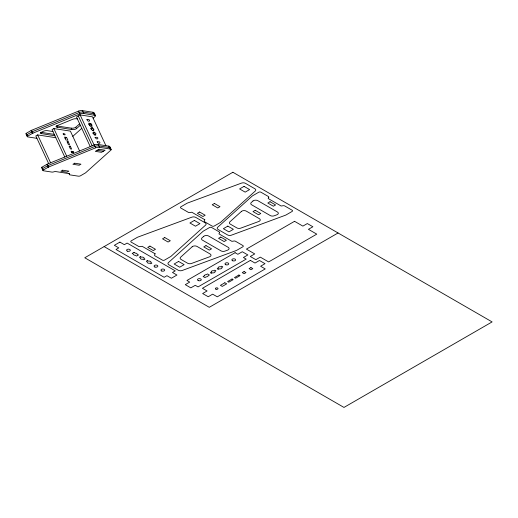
<?xml version="1.0" encoding="UTF-8"?>
<svg xmlns="http://www.w3.org/2000/svg" width="518" height="518" viewBox="0 0 518 518"><rect width="100%" height="100%" fill="white"/><g stroke="black" fill="none" stroke-linecap="round" stroke-linejoin="round"><path stroke-width="0.78" d="M93.467 130.037L93.771 130.691L92.528 130.497L91.174 129.183L91.2 127.635L92.444 127.829L93.972 129.39L92.644 130.517M95.526 134.466L95.824 135.114L94.587 134.926L93.227 133.612L93.259 132.064L94.496 132.258L96.031 133.819L94.697 134.945M80.309 125.233L76.45 128.671A4.61 2.661 0 0 1 71.827 129.571L56.378 127.052A1.114 0.641 0 0 1 56.067 126.386L56.598 125.9L71.16 128.14A4.61 2.661 0 0 0 75.783 127.24L79.649 123.802M72.811 136.344L81.76 128.36M93.149 118.208L95.442 116.123L95.254 115.436L83.806 113.494A4.921 2.843 0 0 0 79.96 113.941L32.912 133.152A3.445 1.988 0 0 0 32.459 133.366L27.519 136.221A0.686 0.395 0 0 0 27.849 136.933L36.059 138.202A2.13 1.23 0 0 0 36.882 138.228M91.751 125.511L91.919 124.961L90.799 123.465L88.733 123.142L88.941 124.501L90.061 126.003L92.126 126.327L91.751 125.511L90.721 126.107M27.24 136.648L25.913 133.786A0.764 0.44 0 0 1 26.191 133.359L31.132 130.504A3.445 1.988 0 0 1 31.579 130.29L78.632 111.085A4.921 2.843 0 0 1 82.479 110.632L92.949 112.257A1.548 0.894 0 0 1 94.166 112.833L95.5 115.695M26.852 134.79A0.764 0.44 0 0 0 26.573 135.217A0.745 0.427 0 0 1 26.852 134.79L31.799 131.935A3.445 1.988 0 0 1 32.245 131.721L79.299 112.516A4.921 2.843 0 0 1 83.139 112.063L93.609 113.688A1.548 0.894 0 0 1 94.833 114.264M55.821 137.723L37.646 134.907L35.833 135.956L48.66 163.591M79.597 150.965L70.39 131.119L53.872 128.568L52.053 129.61L64.776 157.012M105.905 145.688L92.515 116.835L80.122 114.918L76.496 117.016L90.242 146.62M65.1 138.3L66.608 137.425L67.936 140.287L65.87 139.97L64.543 137.108L66.608 137.425M88.954 124.527L90.799 123.465M89.64 125.162L91.174 124.275M90.967 128.593L91.505 128.283M67.346 142.314L68.253 141.79L69.58 144.651L68.344 144.464L67.01 141.602L68.253 141.79M90.948 128.691L92.444 127.829M91.297 129.312L92.741 128.477M93.026 133.022L93.557 132.712M69.399 146.743L70.306 146.218L71.633 149.08L70.396 148.893L69.069 146.031L70.306 146.218M93 133.12L94.496 132.258M93.357 133.741L94.8 132.906M42.955 170.506L41.628 167.644A0.764 0.44 0 0 1 41.906 167.217L46.853 164.361A3.445 1.988 0 0 1 47.3 164.148L94.347 144.943A4.921 2.843 0 0 1 98.193 144.496L108.663 146.115A1.548 0.894 0 0 1 109.887 146.691L111.215 149.553M71.652 152.422L73.161 151.547L73.718 152.739L71.652 152.422L71.096 151.23L73.161 151.547M43.234 170.079L48.18 167.223A3.445 1.988 0 0 1 48.627 167.01L95.681 147.805A4.921 2.843 0 0 1 99.521 147.358L110.386 149.054L111.24 149.799L85.684 172.74A2.493 1.444 0 0 1 85.347 172.973L80.407 175.829A2.415 1.392 0 0 1 78.263 176.159L70.047 174.89A0.693 0.401 0 0 1 69.431 174.462L69.652 173.724L55.199 171.484L53.309 171.97A2.409 1.392 0 0 1 51.781 172.067L43.57 170.791A0.686 0.395 0 0 1 43.234 170.079L41.906 167.217M338.053 232.97L209.291 307.31L104.124 246.594M77.383 118.92L76.632 118.803A4.921 2.843 0 0 0 72.785 119.25L56.598 125.9L57.271 127.318M52.94 131.52L47.533 130.685A4.921 2.843 0 0 0 43.687 131.132L40.333 132.809A1.114 0.641 0 0 0 40.65 133.469L54.934 135.813M54.267 134.382L40.877 132.31L41.544 133.741M97.125 150.304L103.322 151.262M92.949 112.257L94.276 115.119M108.663 146.115L109.991 148.977M82.479 110.632L83.806 113.494M98.193 144.496L99.521 147.358M78.632 111.085L79.96 113.941M94.347 144.943L95.681 147.805M80.122 114.918L94.108 145.04M78.309 115.967L92.172 145.83M75.783 127.24L76.45 128.671M71.16 128.14L71.827 129.571M53.872 128.568L66.712 156.222M68.985 173.621L69.438 174.605M37.646 134.907L50.596 162.801M31.579 130.29L32.912 133.152M47.3 164.148L48.627 167.01M31.132 130.504L32.459 133.366M46.853 164.361L48.18 167.223M26.191 133.359L27.519 136.221M110.548 148.122A1.548 0.894 0 0 0 109.33 147.546L98.86 145.927A4.921 2.843 0 0 0 95.014 146.374L47.96 165.579A3.445 1.988 0 0 0 47.514 165.792L42.528 168.667A0.745 0.427 0 0 0 42.295 169.075M86.888 119.677C89.064 123.815 91.9 118.596 86.888 119.677M95.111 137.393C97.287 141.531 100.116 136.312 95.111 137.393M97.164 141.815C99.346 145.959 102.175 140.741 97.164 141.815M155.122 253.788L154.578 254.966A1.573 0.906 0 0 0 154.979 255.847L162.341 260.094A1.573 0.906 0 0 0 164.569 260.094L170.623 256.598A3.14 1.813 0 0 0 171.044 256.293L205.607 225.084A3.14 1.813 0 0 0 205.18 222.824L195.791 217.405A3.14 1.813 0 0 0 191.88 217.159L137.82 237.114A3.14 1.813 0 0 0 137.289 237.361L131.242 240.851A1.573 0.906 0 0 0 131.242 242.139L138.604 246.387A1.573 0.906 0 0 0 140.119 246.62L142.165 246.303L155.122 253.788M204.798 219.716L204.247 220.901A1.573 0.906 0 0 0 204.655 221.775L212.017 226.023A1.573 0.906 0 0 0 214.238 226.023L220.292 222.533A3.14 1.813 0 0 0 220.72 222.222L255.283 191.019A3.14 1.813 0 0 0 254.856 188.759L245.467 183.333A3.14 1.813 0 0 0 241.55 183.094L187.497 203.043A3.14 1.813 0 0 0 186.966 203.289L180.911 206.786A1.573 0.906 0 0 0 180.911 208.068L188.274 212.315A1.573 0.906 0 0 0 189.795 212.555L191.835 212.238L204.798 219.716M219.496 232.679L218.946 233.858L231.909 241.343L233.948 241.025A1.573 0.906 0 0 1 235.47 241.258L242.832 245.513A1.573 0.906 0 0 1 242.832 246.795L236.778 250.285A3.14 1.813 0 0 1 236.247 250.531L182.194 270.487A3.14 1.813 0 0 1 178.276 270.241L168.887 264.821A3.14 1.813 0 0 1 168.467 262.561L203.024 231.352A3.14 1.813 0 0 1 203.451 231.047L209.505 227.551A1.573 0.906 0 0 1 211.726 227.551L219.088 231.805A1.573 0.906 0 0 1 219.496 232.679M268.732 197.352L268.188 198.536L281.144 206.015L283.191 205.704A1.573 0.906 0 0 1 284.712 205.937L292.074 210.185A1.573 0.906 0 0 1 292.074 211.467L286.02 214.964A3.14 1.813 0 0 1 285.489 215.21L231.436 235.166A3.14 1.813 0 0 1 227.519 234.919L218.13 229.5A3.14 1.813 0 0 1 217.702 227.24L252.266 196.031A3.14 1.813 0 0 1 252.693 195.726L258.741 192.23A1.573 0.906 0 0 1 260.968 192.23L268.33 196.477A1.573 0.906 0 0 1 268.732 197.352M63.19 133.793L63.287 134.304A2.176 1.256 0 0 0 64.128 134.79L65.015 134.848L65.08 134.24A2.176 1.256 0 0 0 64.238 133.754L63.19 133.793M192.184 246.756L180.633 257.187A3.14 1.813 0 0 0 181.06 259.447L187.587 263.215A3.14 1.813 0 0 0 191.505 263.461L209.576 256.792A3.14 1.813 0 0 0 210.101 253.982L197.054 246.445A3.14 1.813 0 0 0 192.184 246.756M203.742 236.318L202.007 237.885A3.14 1.813 0 0 0 202.434 240.145L221.018 250.874A3.14 1.813 0 0 0 224.935 251.12L227.642 250.123A3.14 1.813 0 0 0 228.173 247.313L208.612 236.014A3.14 1.813 0 0 0 203.742 236.318M241.427 211.428L229.875 221.859A3.14 1.813 0 0 0 230.296 224.126L236.83 227.894A3.14 1.813 0 0 0 240.74 228.14L258.812 221.471A3.14 1.813 0 0 0 259.343 218.654L246.296 211.124A3.14 1.813 0 0 0 241.427 211.428M252.978 200.997L251.249 202.564A3.14 1.813 0 0 0 251.67 204.824L270.26 215.553A3.14 1.813 0 0 0 274.171 215.799L276.884 214.795A3.14 1.813 0 0 0 277.415 211.985L257.847 200.693A3.14 1.813 0 0 0 252.978 200.997M250.362 260.399L202.428 288.306L207.077 290.967L202.648 293.544L208.23 296.736L212.652 294.166L217.301 296.827L265.235 268.913L260.593 266.252L265.015 263.675L259.44 260.483L255.011 263.06L250.362 260.399M224.844 282.77L220.415 285.347L222.28 286.415L226.703 283.838L224.844 282.77M244.095 271.561L242.256 272.636L244.114 273.698L245.959 272.63L244.095 271.561M250.945 267.573L249.1 268.648L250.958 269.716L252.803 268.641L250.945 267.573M232.064 278.995L227.635 281.572L228.755 282.213L233.178 279.636L232.064 278.995M238.915 275.013L234.486 277.59L235.599 278.224L240.028 275.647L238.915 275.013M62.652 170.208L60.839 171.251L67.036 172.209L68.849 171.167L62.652 170.208M74.747 163.222L72.934 164.271L79.131 165.229L80.944 164.18L74.747 163.222M98.938 149.255L95.312 151.353L101.509 152.311L105.135 150.214L98.938 149.255M232.886 172.254L84.764 257.77L343.978 407.426L492.1 321.911L232.886 172.254M119.898 242.113L114.348 245.318L118.79 247.889L116.013 249.488L164.154 277.285L166.932 275.68L171.374 278.244L176.929 275.039L172.481 272.474L175.259 270.869L127.124 243.078L124.346 244.677L119.898 242.113M199.611 212.024L197.39 213.306L202.946 216.511L205.167 215.229L199.611 212.024M214.426 203.47L212.205 204.752L217.761 207.958L219.982 206.676L214.426 203.47M244.049 186.37L239.607 188.934L245.163 192.139L249.605 189.575L244.049 186.37M134.026 252.408L132.174 253.477L133.437 254.202A1.884 1.088 0 0 0 135.353 255.309L136.616 256.041L138.468 254.973L137.205 254.241A1.884 1.088 0 0 0 135.289 253.134L134.026 252.408M149.942 246.089L147.714 247.377L153.27 250.582L155.491 249.3L149.942 246.089M164.75 237.542L162.529 238.824L168.085 242.029L170.305 240.747L164.75 237.542M194.373 220.435L189.931 222.999L195.487 226.211L199.929 223.64L194.373 220.435M140.533 256.591L139.42 257.232L140.43 257.815A1.884 1.088 0 0 0 140.864 258.961A1.884 1.088 0 0 0 142.851 259.214L143.862 259.796L144.975 259.155L143.965 258.573A1.884 1.088 0 0 0 143.531 257.427A1.884 1.088 0 0 0 141.543 257.174L140.533 256.591M147.41 260.56L146.296 261.201L147.306 261.784A1.884 1.088 0 0 0 147.74 262.937A1.884 1.088 0 0 0 149.734 263.183L150.738 263.766L151.852 263.125L150.842 262.542A1.884 1.088 0 0 0 150.408 261.396A1.884 1.088 0 0 0 148.42 261.143L147.41 260.56M227.823 226.113L223.381 228.678L228.937 231.889L233.378 229.319L227.823 226.113M255.225 210.295L253.004 211.577L258.56 214.782L260.781 213.5L255.225 210.295M270.04 201.742L267.819 203.024L273.368 206.229L275.595 204.947L270.04 201.742M178.581 261.435L174.139 264.005L179.694 267.21L184.136 264.646L178.581 261.435M205.983 245.616L203.762 246.898L209.317 250.103L211.538 248.821L205.983 245.616M220.797 237.063L218.577 238.345L224.132 241.556L226.353 240.274L220.797 237.063M235.075 252.7L186.94 280.491L189.718 282.096L185.269 284.66L190.825 287.866L195.267 285.301L198.044 286.901L246.186 259.11L243.408 257.504L247.85 254.94L242.301 251.735L237.853 254.299L235.075 252.7M294.548 221.309L246.406 249.1L254.739 253.911L250.298 256.475L255.847 259.686L260.295 257.122L268.628 261.927L316.763 234.136L308.43 229.325L312.878 226.761L307.323 223.556L302.881 226.12L294.548 221.309M204.364 275.777L203.101 276.502L204.953 277.57L206.216 276.845A1.884 1.088 0 0 0 208.132 275.738L209.395 275.006L207.543 273.938L206.281 274.669A1.884 1.088 0 0 0 204.364 275.777M211.357 272.164L210.347 272.746L211.461 273.387L212.464 272.805A1.884 1.088 0 0 0 214.458 272.552A1.884 1.088 0 0 0 214.892 271.406L215.902 270.823L214.789 270.182L213.779 270.765A1.884 1.088 0 0 0 211.791 271.018A1.884 1.088 0 0 0 211.357 272.164M218.233 268.195L217.223 268.777L218.337 269.418L219.347 268.836A1.884 1.088 0 0 0 221.335 268.583A1.884 1.088 0 0 0 221.769 267.437L222.779 266.854L221.665 266.213L220.655 266.796A1.884 1.088 0 0 0 218.667 267.048A1.884 1.088 0 0 0 218.233 268.195M161.771 271.005A1.884 1.088 0 0 0 164.711 270.182A1.884 1.088 0 0 0 162.004 269.127A1.884 1.088 0 0 0 161.771 271.005M154.895 267.035A1.884 1.088 0 0 0 157.835 266.213A1.884 1.088 0 0 0 155.128 265.158A1.884 1.088 0 0 0 154.895 267.035M127.389 251.152A1.884 1.088 0 0 0 130.322 250.33A1.884 1.088 0 0 0 127.622 249.275A1.884 1.088 0 0 0 127.389 251.152M215.98 289.206A1.308 0.758 0 0 0 218.02 288.63A1.308 0.758 0 0 0 216.136 287.898A1.308 0.758 0 0 0 215.98 289.206M232.699 260.774A1.884 1.088 0 0 0 235.638 259.952A1.884 1.088 0 0 0 232.932 258.896A1.884 1.088 0 0 0 232.699 260.774M225.822 264.743A1.884 1.088 0 0 0 228.755 263.921A1.884 1.088 0 0 0 226.055 262.866A1.884 1.088 0 0 0 225.822 264.743M198.31 280.626A1.884 1.088 0 0 0 201.249 279.804A1.884 1.088 0 0 0 198.543 278.749A1.884 1.088 0 0 0 198.31 280.626"/></g></svg>
